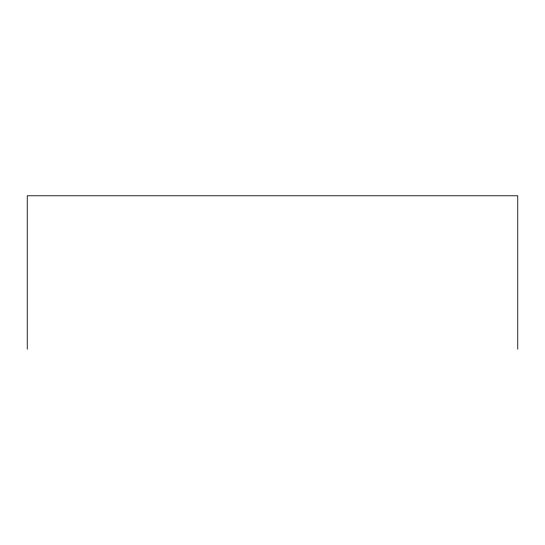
<?xml version="1.0" encoding="UTF-8"?>
<svg xmlns="http://www.w3.org/2000/svg" width="545" height="545" viewBox="0 0 545 545"><rect width="100%" height="100%" fill="white"/><g stroke="black" fill="none" stroke-linecap="round" stroke-linejoin="round"><path stroke-width="0.82" d="M517.75 349.222L517.75 195.778L27.25 195.778L27.25 349.222"/></g></svg>
